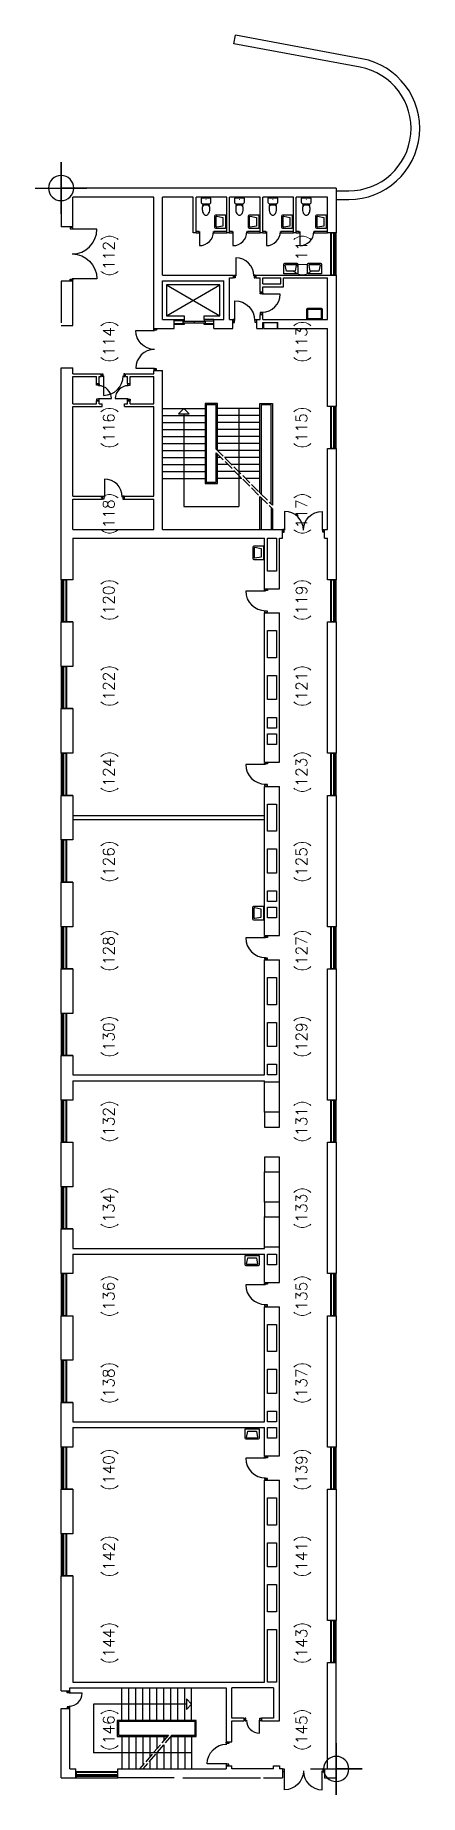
# Model space of a CAD drawing. Header units: millimetres. Extents: x -138872734 to -138857317, y 257806920 to 257877531.
import ezdxf
from ezdxf.enums import TextEntityAlignment as Align

# ---------------------------------------------------------------- set-up
doc = ezdxf.new("R2010")
doc.units = ezdxf.units.MM
doc.header["$LTSCALE"] = 100
doc.linetypes.add('HIDDEN', pattern=[5, 4, -1])
for name, color, linetype in [('A09--R-', 71, 'Continuous'), ('A09-MI-', 8, 'Continuous'), ('A21----', 7, 'Continuous'), ('a22--l-', 1, 'Continuous'), ('A22--U-', 3, 'Continuous'), ('A24----', 1, 'Continuous'), ('A312---', 2, 'Continuous'), ('A314---', 1, 'Continuous'), ('A314-S-', 8, 'Continuous'), ('A321---', 1, 'Continuous'), ('A322---', 1, 'Continuous'), ('A59----', 2, 'Continuous'), ('A66----', 12, 'Continuous'), ('A89--Y-', 12, 'Continuous')]:
    doc.layers.add(name, color=color, linetype=linetype)
doc.styles.add('ROMANS', font='ROMANS')

# ---------------------------------------------------------------- blocks, each defined once
blk = doc.blocks.new('HV')
for points in [[(-235, -470, -0.4142135623730951), (-275, -430), (-275, -50), (275, -50), (275, -430, -0.4142135623730951), (235, -470)], [(-200.9562515292782, -420, -0.4689210488120354), (-220.6218916289799, -396.3582147963461), (-175, -150), (175, -150), (220.6218916289799, -396.3582147963461, -0.4689210488120356), (200.9562515292782, -420)]]:
    blk.add_lwpolyline(points, format="xyb", close=True)
blk = doc.blocks.new('D97V')
for points in [[(20, 0), (20, 110), (70, 110), (70, 0)], [(950, 0), (950, 110), (900, 110), (900, 0)]]:
    blk.add_lwpolyline(points, close=True)
blk.add_lwpolyline([(90, 30), (90, -760, 0.4142135623730951), (880, 30, 0.4142135623730951)], format="xyb")
blk = doc.blocks.new('D70H')
for points in [[(-629.9999999999909, 110), (-679.9999999999909, 110), (-679.9999999999909, 0), (-629.9999999999909, 0)], [(-19.99999999999454, -3.638e-12), (-69.99999999999454, -3.638e-12), (-69.99999999999454, 109.9999999999964), (-19.99999999999454, 109.9999999999964)]]:
    blk.add_lwpolyline(points, close=True)
blk.add_lwpolyline([(-609.9999999999945, 28.35558349748317, 0.4142135623730951), (-89.99999999999454, -491.6444165025168), (-89.99999999999454, 28.35558349748317)], format="xyb")
blk = doc.blocks.new('V169A3')
for p, q in [((1690, 204.9999999999927), (0, 204.9999999999927)), ((1690, 54.99999999998909), (0, 54.99999999998909))]:
    blk.add_line(p, q)
blk = doc.blocks.new('V169')
for p, q in [((-10, 110), (-1680, 110)), ((-10, 50), (-1680, 50))]:
    blk.add_line(p, q)
blk.add_lwpolyline([(-9.999999999992724, 7.276e-12), (-10, 230), (-1680, 230), (-1680, -7.276e-12)], close=True)
blk = doc.blocks.new('PIL')
for p, q in [((0, 0), (-212.1320343559637, -212.1320343559637)), ((0, 7.276e-12), (212.1320343559637, -212.1320343559564)), ((-212.1320343559637, -212.1320343559637), (212.1320343559746, -212.1320343559637))]:
    blk.add_line(p, q)
blk = doc.blocks.new('D97H')
for points in [[(-950, 110), (-900, 110), (-900, 0), (-950, 0)], [(-20, 0), (-20, 110), (-70, 110), (-70, 0)]]:
    blk.add_lwpolyline(points, close=True)
blk.add_lwpolyline([(-90, 30), (-90, -760, -0.4142135623730951), (-880, 30)], format="xyb")
blk = doc.blocks.new('point')
at = {"layer": 'A09--R-'}
blk.add_lwpolyline([(-1036.811483667698, 0), (1036.811483667698, 0), (0, 0), (0, 1036.811483667669), (0, -1036.811483667669), (0, 506.0430550800229, 12557.73520443142), (0.1611892709042877, 506.0430294083199)], format="xyb", dxfattribs=at)
blk = doc.blocks.new('D169D')
for points in [[(20, 110), (70, 110), (70, 0), (20, 0)], [(1670, 0), (1670, 110), (1620, 110), (1620, 0)]]:
    blk.add_lwpolyline(points, close=True)
for points in [[(844.9999999999982, 30, -0.4142135623730951), (89.99999999999454, -725.0000000000036), (89.99999999999454, 30)], [(844.9999999999964, 30, 0.4142135623730951), (1600, -725.0000000000036), (1600, 30)]]:
    blk.add_lwpolyline(points, format="xyb")
blk = doc.blocks.new('D90H')
for points in [[(-879.9999999999927, 0), (-829.9999999999927, 0), (-829.9999999999927, 110), (-879.9999999999927, 110)], [(-19.99999999999272, 109.9999999999927), (-19.99999999999272, -7.276e-12), (-69.99999999999272, -7.276e-12), (-69.99999999999272, 109.9999999999927)]]:
    blk.add_lwpolyline(points, close=True)
blk.add_lwpolyline([(-809.9999999999927, 28.35558349748317, 0.4142135623730951), (-89.99999999999272, -691.6444165025168), (-89.99999999999272, 28.35558349748317)], format="xyb")
blk = doc.blocks.new('TOI')
blk.add_lwpolyline([(-200, -200, 0.4142135623730951), (-125, -275), (125, -275, 0.4142135623730951), (200, -200), (200, -50), (-200, -50)], format="xyb", close=True)
blk.add_lwpolyline([(-132.2446960051893, -274.6492758400746), (-141.9837119652075, -375.0000000091859, 0.0557223020200318), (-149.9999999974971, -446.7073538793193), (-150, -500, 0.067325895239371), (-137.8636622487393, -589.7227315415512, 0.0797058162322264), (-106.0660171779746, -659.4284078790515, 0.1071248465941432), (-53.87955436162883, -710.0635837497539, 0.1401255773500056), (0, -725.4658166501031, 0.1401255773500056), (53.87955436162883, -710.0635837497539, 0.107124846594143), (106.0660171779746, -659.4284078790515, 0.0797058162323701), (137.8636622487684, -589.7227315414348, 0.0673258952392976), (150, -500), (150, -446.7073538793193, 0.0557223020191417), (141.9837119679651, -375.00000001031), (132.2446959978188, -274.6492758227178)], format="xyb")
blk.add_lwpolyline([(141.9837119581352, -375), (94.29769421648234, -325), (-94.29769421202946, -325), (-141.9837119589502, -375)])
at = {"const_width": 19.75}
blk.add_lwpolyline([(-10.125, -96.95899457277847, 1), (10.125, -96.95899457277847, 1)], format="xyb", close=True, dxfattribs=at)
blk = doc.blocks.new('D217D')
for points in [[(20, 110), (70, 110), (70, 0), (20, 0)], [(2150, 0), (2150, 110), (2100, 110), (2100, 0)]]:
    blk.add_lwpolyline(points, close=True)
for points in [[(1085, 30, -0.4142135623730951), (89.99999999999636, -964.9999999999927), (89.99999999999636, 30)], [(1084.999999999996, 30, 0.4142135623730951), (2080, -964.9999999999927), (2080, 30)]]:
    blk.add_lwpolyline(points, format="xyb")
blk = doc.blocks.new('D70V')
for points in [[(19.99999999999818, 0.0424046834014007), (69.99999999999818, 0.0424046834014007), (69.99999999999818, 110.0424046834014), (19.99999999999818, 110.0424046834014)], [(629.9999999999945, 110.0424046834014), (679.9999999999945, 110.0424046834014), (679.9999999999945, 0.0424046834014007), (629.9999999999945, 0.0424046834014007)]]:
    blk.add_lwpolyline(points, close=True)
blk.add_lwpolyline([(89.99999999999818, 28.39798818088821), (89.99999999999818, -491.6020118191118, 0.4142135623730951), (609.9999999999982, 28.39798818088821, 0.4142135623730951)], format="xyb")
blk = doc.blocks.new('RENGVASK')
blk.add_line((-305, -35), (305, -35))
blk.add_lwpolyline([(300, 0, -0.4142135623730951), (305, -5), (305, -425, -0.4142135623730951), (270, -460), (-270, -460, -0.4142135623730951), (-305, -425), (-305, -5, -0.4142135623730951), (-300, 0)], format="xyb", close=True)
blk.add_lwpolyline([(260, -35, -0.4142135623730951), (270, -45), (270, -415, -0.4142135623730951), (260, -425), (-260, -425, -0.4142135623730951), (-270, -415), (-270, -45, -0.4142135623730951), (-260, -35)], format="xyb")

msp = doc.modelspace()

# ---------------------------------------------------------------- linework, layer by layer
at = {"layer": 'A21----'}
for p, q in [((-138864767.2756896, 257877186.7721281), (-138864703.1732612, 257877530.8518848)), ((-138864767.2756896, 257877186.7721281), (-138864703.1732612, 257877530.8518848)), ((-138860667.2756891, 257871386.7721281), (-138871697.2756896, 257871386.7721281)), ((-138871697.2756896, 257871386.7721281), (-138871697.2756891, 257869836.7721281)), ((-138867977.2756886, 257871036.7721291), (-138871227.2756901, 257871036.7721291)), ((-138871227.2756891, 257869836.7721281), (-138871227.2756901, 257871036.7721291)), ((-138866397.2756896, 257871036.7721291), (-138867627.2756896, 257871036.7721281)), ((-138865057.2756896, 257871036.7721281), (-138866287.2756886, 257871036.7721291)), ((-138863717.2756896, 257871036.7721281), (-138864947.2756896, 257871036.7721281)), ((-138862377.2756896, 257871036.7721291), (-138863607.2756896, 257871036.7721291)), ((-138861017.2756886, 257871036.7721291), (-138862267.2756896, 257871036.7721291)), ((-138861017.2756896, 257869596.7721281), (-138861017.2756886, 257871036.7721291)), ((-138860667.2756891, 257871386.7721281), (-138860667.2756896, 257869596.7721281)), ((-138871227.2756891, 257869836.7721281), (-138871697.2756891, 257869836.7721281)), ((-138860667.2756896, 257869596.7721281), (-138861017.2756896, 257869596.7721281)), ((-138871227.2756896, 257867666.7721291), (-138871697.2756896, 257867666.7721281)), ((-138871697.2756896, 257867666.7721281), (-138871697.2756896, 257865986.7721291)), ((-138871227.2756896, 257865876.7721291), (-138871227.2756896, 257867666.7721291)), ((-138861017.2756886, 257866116.7721291), (-138861017.2756886, 257867796.7721291)), ((-138860667.2756896, 257867906.7721291), (-138860667.2756896, 257862636.7721281)), ((-138871697.2756896, 257865876.7721291), (-138871227.2756896, 257865876.7721291)), ((-138861017.2756896, 257862636.7721281), (-138861017.2756896, 257865766.7721291)), ((-138871697.2756896, 257855676.7721291), (-138871697.2756886, 257864186.7721291)), ((-138871697.2756886, 257864186.7721291), (-138871227.2756896, 257864186.7721291)), ((-138871227.2756896, 257863946.7721281), (-138871227.2756896, 257864186.7721291)), ((-138871227.2756886, 257862736.7721281), (-138871227.2756896, 257863836.7721291)), ((-138871227.2756896, 257859026.7721281), (-138871227.2756896, 257862626.7721291)), ((-138860667.2756896, 257862636.7721281), (-138861017.2756896, 257862636.7721281)), ((-138861017.2756896, 257860946.7721291), (-138860667.2756886, 257860946.7721291)), ((-138861017.2756896, 257857696.7721291), (-138861017.2756896, 257860946.7721291)), ((-138860667.2756886, 257860946.7721291), (-138860667.2756886, 257855676.7721281)), ((-138871227.2756886, 257857696.7721291), (-138871227.2756886, 257858916.7721291)), ((-138861137.2756896, 257857346.7721281), (-138861137.2756896, 257857696.7721291)), ((-138861137.2756896, 257857696.7721291), (-138861017.2756896, 257857696.7721291)), ((-138871227.2756896, 257857346.7721281), (-138871227.2756896, 257855676.7721291)), ((-138861137.2756896, 257857346.7721281), (-138861017.2756891, 257857346.7721281)), ((-138861017.2756896, 257855676.7721291), (-138861017.2756891, 257857346.7721281)), ((-138871227.2756896, 257855676.7721291), (-138871697.2756896, 257855676.7721291)), ((-138860667.2756886, 257855676.7721281), (-138861017.2756896, 257855676.7721291)), ((-138871697.2756886, 257848716.7721291), (-138871697.2756886, 257850506.7721281)), ((-138871697.2756886, 257850506.7721281), (-138871227.2756886, 257850506.7721281)), ((-138871227.2756886, 257850506.7721281), (-138871697.2756886, 257850506.7721281)), ((-138871227.2756886, 257850506.7721281), (-138871227.2756886, 257848716.7721291)), ((-138871227.2756886, 257848716.7721291), (-138871697.2756886, 257848716.7721291)), ((-138871697.2756891, 257841756.7721281), (-138871697.2756896, 257843546.7721281)), ((-138871227.2756896, 257843546.7721291), (-138871697.2756896, 257843546.7721281)), ((-138871697.2756896, 257843546.7721281), (-138871227.2756896, 257843546.7721291)), ((-138871227.2756896, 257843546.7721291), (-138871227.2756901, 257841756.7721281)), ((-138871227.2756901, 257841756.7721281), (-138871697.2756891, 257841756.7721281)), ((-138871227.2756896, 257836586.7721291), (-138871697.2756891, 257836586.7721281)), ((-138871697.2756891, 257836586.7721281), (-138871227.2756896, 257836586.7721291)), ((-138871697.2756891, 257834796.7721291), (-138871697.2756891, 257836586.7721281)), ((-138871227.2756896, 257836586.7721291), (-138871227.2756901, 257835806.7721281)), ((-138871227.2756891, 257835576.7721281), (-138871227.2756891, 257834796.7721281)), ((-138871227.2756891, 257834796.7721281), (-138871697.2756891, 257834796.7721291)), ((-138871227.2756886, 257829626.7721281), (-138871697.2756891, 257829626.7721291)), ((-138871697.2756891, 257829626.7721291), (-138871227.2756886, 257829626.7721281)), ((-138871697.2756891, 257827836.7721291), (-138871697.2756891, 257829626.7721291)), ((-138871227.2756886, 257829626.7721281), (-138871227.2756891, 257828846.7721281)), ((-138871227.2756891, 257828616.7721291), (-138871227.2756891, 257827836.7721291)), ((-138871227.2756891, 257827836.7721291), (-138871697.2756891, 257827836.7721291)), ((-138871697.2756896, 257820876.7721281), (-138871697.2756906, 257822666.7721281)), ((-138871227.2756886, 257822666.7721291), (-138871697.2756906, 257822666.7721281)), ((-138871697.2756906, 257822666.7721281), (-138871227.2756886, 257822666.7721291)), ((-138871227.2756886, 257822666.7721291), (-138871227.2756896, 257821886.7721291)), ((-138871227.2756891, 257821656.7721281), (-138871227.2756896, 257820876.7721281)), ((-138871227.2756896, 257820876.7721281), (-138871697.2756896, 257820876.7721281)), ((-138871697.2756886, 257817396.7721291), (-138871697.2756896, 257819186.7721291)), ((-138871697.2756896, 257819186.7721291), (-138871227.2756896, 257819186.7721291)), ((-138871227.2756896, 257819186.7721291), (-138871697.2756896, 257819186.7721291)), ((-138871227.2756896, 257819186.7721291), (-138871227.2756896, 257817396.7721291)), ((-138871227.2756896, 257817396.7721291), (-138871697.2756886, 257817396.7721291)), ((-138871227.2756891, 257815706.7721291), (-138871697.2756896, 257815706.7721281)), ((-138871697.2756896, 257815706.7721281), (-138871227.2756891, 257815706.7721291)), ((-138871697.2756891, 257811086.7721291), (-138871697.2756896, 257815706.7721281)), ((-138871227.2756891, 257815706.7721291), (-138871227.2756891, 257811436.7721291)), ((-138861017.2756896, 257812226.7721281), (-138860667.2756896, 257812226.7721281)), ((-138861017.2756896, 257807956.7721291), (-138861017.2756896, 257812226.7721281)), ((-138860667.2756886, 257807956.7721281), (-138860667.2756896, 257812226.7721281)), ((-138871697.2756891, 257811086.7721291), (-138871347.2756891, 257811086.7721291)), ((-138871347.2756891, 257811086.7721291), (-138871347.2756896, 257811206.7721291)), ((-138871697.2756896, 257810386.7721291), (-138871347.2756896, 257810386.7721281)), ((-138871697.2756886, 257807606.7721281), (-138871697.2756896, 257810386.7721291)), ((-138871347.2756886, 257807956.7721291), (-138871347.2756896, 257810386.7721281)), ((-138871697.2756886, 257807606.7721281), (-138871107.2756896, 257807606.7721281)), ((-138871347.2756886, 257807956.7721291), (-138871107.2756896, 257807956.7721291)), ((-138871107.2756896, 257807606.7721281), (-138871107.2756896, 257807956.7721291)), ((-138869417.2756891, 257807956.7721291), (-138865077.2756886, 257807956.7721281)), ((-138869417.2756896, 257807606.7721291), (-138869417.2756891, 257807956.7721291)), ((-138867167.2756896, 257807606.7721281), (-138869417.2756896, 257807606.7721291)), ((-138866817.2756896, 257807606.7721291), (-138863697.2756896, 257807606.7721291)), ((-138865077.2756886, 257808076.7721281), (-138865077.2756886, 257807956.7721281)), ((-138865077.2756886, 257808076.7721281), (-138864847.2756891, 257808076.7721281)), ((-138864847.2756891, 257807956.7721281), (-138864847.2756891, 257808076.7721281)), ((-138863177.2756891, 257807956.7721291), (-138864847.2756891, 257807956.7721281)), ((-138863587.2756886, 257807606.7721281), (-138862827.2756886, 257807606.7721291)), ((-138863587.2756886, 257807606.7721281), (-138862827.2756886, 257807606.7721291)), ((-138863177.2756896, 257808076.7721281), (-138862947.2756896, 257808076.7721281)), ((-138863177.2756891, 257807956.7721291), (-138863177.2756896, 257808076.7721281)), ((-138862947.2756896, 257808076.7721281), (-138862947.2756896, 257807956.7721291)), ((-138862827.2756896, 257807956.7721281), (-138862947.2756896, 257807956.7721291)), ((-138862827.2756896, 257807956.7721281), (-138862827.2756886, 257807606.7721291)), ((-138862827.2756896, 257807956.7721281), (-138862827.2756886, 257807606.7721291)), ((-138861137.2756896, 257807956.7721291), (-138861137.2756896, 257807606.7721291)), ((-138861137.2756896, 257807956.7721291), (-138861017.2756896, 257807956.7721291)), ((-138861137.2756896, 257807606.7721291), (-138860667.2756891, 257807606.7721291))]:
    msp.add_line(p, q, dxfattribs=at)
for points in [[(-138860667.2756886, 257870936.7721291), (-138860167.2756891, 257870936.7721281, 0.911899761506439), (-138859645.2987714, 257876588.5644293), (-138864703.1732612, 257877530.8518848)], [(-138860667.2756891, 257871286.7721281), (-138860167.2756886, 257871286.7721281, 0.9118997615063469), (-138859709.4011998, 257876244.4846725), (-138864767.2756896, 257877186.7721281)]]:
    msp.add_lwpolyline(points, format="xyb", dxfattribs=at)
for points in [[(-138871227.2756891, 257853986.7721291), (-138871227.2756896, 257852196.7721281), (-138871697.2756896, 257852196.7721291), (-138871697.2756891, 257853986.7721291), (-138871227.2756891, 257853986.7721291), (-138871697.2756891, 257853986.7721291)], [(-138871227.2756891, 257847026.7721291), (-138871227.2756896, 257845236.7721291), (-138871697.2756896, 257845236.7721291), (-138871697.2756891, 257847026.7721291), (-138871227.2756891, 257847026.7721291), (-138871697.2756891, 257847026.7721291)], [(-138871227.2756891, 257847026.7721291), (-138871227.2756896, 257845236.7721291), (-138871697.2756896, 257845236.7721291), (-138871697.2756891, 257847026.7721291), (-138871227.2756891, 257847026.7721291), (-138871697.2756891, 257847026.7721291)], [(-138871227.2756896, 257840066.7721281), (-138871227.2756896, 257838276.7721291), (-138871697.2756896, 257838276.7721291), (-138871697.2756896, 257840066.7721291), (-138871227.2756896, 257840066.7721281), (-138871697.2756896, 257840066.7721291)]]:
    msp.add_lwpolyline(points, dxfattribs=at)
for points in [[(-138861017.2756886, 257848716.7721281), (-138861017.2756886, 257853986.7721291), (-138860667.2756896, 257853986.7721291), (-138860667.2756896, 257848716.7721291)], [(-138861017.2756896, 257841756.7721281), (-138861017.2756901, 257847026.7721291), (-138860667.2756891, 257847026.7721291), (-138860667.2756886, 257841756.7721291)], [(-138861017.2756886, 257834796.7721291), (-138861017.2756896, 257840066.7721272), (-138860667.2756891, 257840066.7721291), (-138860667.2756896, 257834796.7721281)], [(-138871227.2756896, 257833106.7721291), (-138871227.2756886, 257831316.7721281), (-138871697.2756896, 257831316.7721291), (-138871697.2756886, 257833106.7721291)], [(-138861017.2756896, 257827836.7721291), (-138861017.2756896, 257833106.7721281), (-138860667.2756891, 257833106.7721281), (-138860667.2756891, 257827836.7721281)], [(-138871227.2756896, 257826146.7721291), (-138871227.2756896, 257826146.7721291), (-138871227.2756896, 257824356.7721281), (-138871697.2756896, 257824356.7721291), (-138871697.2756896, 257826146.7721291)], [(-138861017.2756891, 257820876.7721281), (-138861017.2756896, 257826146.7721281), (-138860667.2756896, 257826146.7721291), (-138860667.2756891, 257820876.7721291)], [(-138861017.2756891, 257813916.7721291), (-138861017.2756896, 257819186.7721291), (-138860667.2756896, 257819186.7721291), (-138860667.2756901, 257813916.7721281)]]:
    msp.add_lwpolyline(points, close=True, dxfattribs=at)
at = {"layer": 'a22--l-'}
for points in [[(-138866287.2756896, 257869596.7721291), (-138866167.2756896, 257869596.7721281), (-138866167.2756886, 257869646.7721291), (-138866287.2756901, 257869646.7721291)], [(-138865057.2756891, 257869646.7721291), (-138865567.2756891, 257869646.7721281), (-138865567.2756896, 257869596.7721291), (-138865057.2756896, 257869596.7721281)], [(-138864947.2756896, 257869596.7721291), (-138864827.2756896, 257869596.7721291), (-138864827.2756891, 257869646.7721291), (-138864947.2756891, 257869646.7721291)], [(-138863717.2756896, 257869646.7721281), (-138864227.2756896, 257869646.7721291), (-138864227.2756886, 257869596.7721291), (-138863717.2756886, 257869596.7721291)], [(-138863607.2756886, 257869596.7721281), (-138863487.2756886, 257869596.7721291), (-138863487.2756896, 257869646.7721291), (-138863607.2756886, 257869646.7721291)], [(-138862377.2756896, 257869646.7721291), (-138862887.2756896, 257869646.7721291), (-138862887.2756901, 257869596.7721291), (-138862377.2756901, 257869596.7721281)], [(-138862267.2756896, 257869596.7721291), (-138862147.2756901, 257869596.7721291), (-138862147.2756896, 257869646.7721291), (-138862267.2756886, 257869646.7721291)], [(-138861017.2756886, 257869646.7721291), (-138861547.2756891, 257869646.7721291), (-138861547.2756896, 257869596.7721281), (-138861017.2756896, 257869596.7721281)]]:
    msp.add_lwpolyline(points, dxfattribs=at)
msp.add_lwpolyline([(-138871227.2756886, 257846204.2721291), (-138871227.2756886, 257846059.2721281), (-138863537.2756896, 257846059.2721281), (-138863537.2756886, 257846204.2721291)], close=True, dxfattribs=at)
at = {"layer": 'A22--U-'}
for p, q in [((-138867977.2756896, 257865766.7721291), (-138867977.2756886, 257871036.7721291)), ((-138867627.2756896, 257867906.7721281), (-138867627.2756896, 257871036.7721281)), ((-138866397.2756891, 257869596.7721291), (-138866397.2756896, 257871036.7721291)), ((-138866287.2756896, 257869596.7721291), (-138866287.2756886, 257871036.7721291)), ((-138865057.2756896, 257869596.7721281), (-138865057.2756896, 257871036.7721281)), ((-138864947.2756896, 257869596.7721291), (-138864947.2756896, 257871036.7721281)), ((-138863717.2756886, 257869596.7721291), (-138863717.2756896, 257871036.7721281)), ((-138863607.2756886, 257869596.7721281), (-138863607.2756896, 257871036.7721291)), ((-138862377.2756901, 257869596.7721281), (-138862377.2756896, 257871036.7721291)), ((-138862267.2756896, 257869596.7721291), (-138862267.2756896, 257871036.7721291)), ((-138866287.2756896, 257869596.7721291), (-138866397.2756891, 257869596.7721291)), ((-138864947.2756896, 257869596.7721291), (-138865057.2756896, 257869596.7721281)), ((-138863607.2756886, 257869596.7721281), (-138863717.2756886, 257869596.7721291)), ((-138862267.2756896, 257869596.7721291), (-138862377.2756901, 257869596.7721281)), ((-138867627.2756896, 257867906.7721281), (-138864782.2756886, 257867906.7721291)), ((-138867627.2756896, 257867676.7721281), (-138865177.2756886, 257867676.7721291)), ((-138867627.2756896, 257866116.7721281), (-138867627.2756896, 257867676.7721281)), ((-138865177.2756901, 257866116.7721291), (-138865177.2756886, 257867676.7721291)), ((-138864947.2756896, 257867796.7721291), (-138864782.2756886, 257867796.7721281)), ((-138864947.2756896, 257866116.7721291), (-138864947.2756896, 257867796.7721291)), ((-138864782.2756886, 257867796.7721281), (-138864782.2756886, 257867906.7721291)), ((-138863882.2756886, 257867796.7721281), (-138863882.2756896, 257867906.7721291)), ((-138863882.2756896, 257867906.7721291), (-138860667.2756896, 257867906.7721291)), ((-138863882.2756886, 257867796.7721281), (-138863717.2756896, 257867796.7721281)), ((-138863717.2756896, 257867226.7721291), (-138863717.2756896, 257867796.7721281)), ((-138863607.2756896, 257867796.7721291), (-138862887.2756896, 257867796.7721291)), ((-138863607.2756896, 257867546.7721291), (-138863607.2756896, 257867796.7721291)), ((-138863607.2756896, 257867546.7721291), (-138862887.2756896, 257867546.7721291)), ((-138862887.2756896, 257867546.7721291), (-138862887.2756896, 257867796.7721291)), ((-138862777.2756891, 257867796.7721291), (-138861017.2756886, 257867796.7721291)), ((-138862777.2756896, 257867436.7721281), (-138862777.2756891, 257867796.7721291)), ((-138863717.2756896, 257867226.7721291), (-138863607.2756886, 257867226.7721291)), ((-138863607.2756886, 257867436.7721291), (-138862777.2756896, 257867436.7721281)), ((-138863607.2756886, 257867226.7721291), (-138863607.2756886, 257867436.7721291)), ((-138867627.2756896, 257866116.7721281), (-138867157.2756886, 257866116.7721291)), ((-138867157.2756901, 257865766.7721291), (-138867157.2756886, 257866116.7721291)), ((-138865567.2756886, 257865766.7721291), (-138865567.2756891, 257866116.7721281)), ((-138865567.2756891, 257866116.7721281), (-138865177.2756901, 257866116.7721291)), ((-138864947.2756896, 257866116.7721291), (-138864817.2756896, 257866116.7721291)), ((-138864817.2756891, 257865766.7721291), (-138864817.2756896, 257866116.7721291)), ((-138863847.2756896, 257865766.7721291), (-138863847.2756886, 257866116.7721281)), ((-138863847.2756886, 257866116.7721281), (-138863717.2756896, 257866116.7721281)), ((-138863717.2756896, 257866116.7721281), (-138863717.2756891, 257866326.7721291)), ((-138863717.2756891, 257866326.7721291), (-138863607.2756896, 257866326.7721291)), ((-138863607.2756896, 257866116.7721291), (-138863607.2756896, 257866326.7721291)), ((-138863607.2756896, 257866116.7721291), (-138861017.2756886, 257866116.7721291)), ((-138867977.2756896, 257865766.7721291), (-138867157.2756901, 257865766.7721291)), ((-138865567.2756886, 257865766.7721291), (-138864817.2756891, 257865766.7721291)), ((-138863847.2756896, 257865766.7721291), (-138863607.2756896, 257865766.7721281)), ((-138863607.2756896, 257865766.7721281), (-138863607.2756896, 257866006.7721281)), ((-138863607.2756896, 257866006.7721281), (-138863007.2756891, 257866006.7721291)), ((-138863007.2756896, 257865766.7721291), (-138863007.2756891, 257866006.7721291)), ((-138863007.2756896, 257865766.7721291), (-138861017.2756896, 257865766.7721291)), ((-138871227.2756896, 257863946.7721281), (-138870087.2756886, 257863946.7721291)), ((-138870087.2756896, 257863836.7721291), (-138870087.2756886, 257863946.7721291)), ((-138869117.2756896, 257863946.7721281), (-138867977.2756886, 257863946.7721291)), ((-138869117.2756886, 257863836.7721281), (-138869117.2756896, 257863946.7721281)), ((-138867977.2756896, 257864076.7721291), (-138867627.2756896, 257864076.7721291)), ((-138867977.2756886, 257863946.7721291), (-138867977.2756896, 257864076.7721291)), ((-138867627.2756891, 257857696.7721291), (-138867627.2756896, 257864076.7721291)), ((-138867627.2756891, 257857696.7721291), (-138867627.2756896, 257864076.7721291)), ((-138871227.2756896, 257863836.7721291), (-138870282.2756896, 257863836.7721291)), ((-138870282.2756896, 257863556.7721281), (-138870282.2756896, 257863836.7721291)), ((-138870282.2756896, 257863556.7721281), (-138870282.2756896, 257863836.7721291)), ((-138870282.2756896, 257863556.7721281), (-138870172.2756896, 257863556.7721291)), ((-138870282.2756896, 257863556.7721281), (-138870172.2756896, 257863556.7721291)), ((-138870172.2756896, 257863836.7721281), (-138870087.2756896, 257863836.7721291)), ((-138870172.2756896, 257863556.7721291), (-138870172.2756896, 257863836.7721281)), ((-138870172.2756896, 257863556.7721291), (-138870172.2756896, 257863836.7721281)), ((-138869117.2756886, 257863836.7721281), (-138869032.2756886, 257863836.7721291)), ((-138869032.2756896, 257863556.7721291), (-138869032.2756886, 257863836.7721291)), ((-138869032.2756896, 257863556.7721291), (-138869032.2756886, 257863836.7721291)), ((-138869032.2756896, 257863556.7721291), (-138868922.2756896, 257863556.7721291)), ((-138869032.2756896, 257863556.7721291), (-138868922.2756896, 257863556.7721291)), ((-138868922.2756896, 257863836.7721291), (-138867977.2756886, 257863836.7721291)), ((-138868922.2756896, 257863556.7721291), (-138868922.2756896, 257863836.7721291)), ((-138868922.2756896, 257863556.7721291), (-138868922.2756896, 257863836.7721291)), ((-138867977.2756891, 257862736.7721291), (-138867977.2756886, 257863836.7721291)), ((-138871227.2756886, 257862736.7721281), (-138870282.2756896, 257862736.7721281)), ((-138871227.2756896, 257862626.7721291), (-138870052.2756886, 257862626.7721291)), ((-138870282.2756896, 257862736.7721281), (-138870282.2756896, 257862856.7721291)), ((-138870282.2756896, 257862856.7721291), (-138870172.2756891, 257862856.7721291)), ((-138870282.2756896, 257862736.7721281), (-138870282.2756896, 257862856.7721291)), ((-138870282.2756896, 257862856.7721291), (-138870172.2756891, 257862856.7721291)), ((-138870172.2756886, 257862736.7721291), (-138870172.2756891, 257862856.7721291)), ((-138870172.2756886, 257862736.7721291), (-138870172.2756891, 257862856.7721291)), ((-138870172.2756886, 257862736.7721291), (-138870052.2756896, 257862736.7721291)), ((-138870052.2756886, 257862626.7721291), (-138870052.2756896, 257862736.7721291)), ((-138869152.2756896, 257862736.7721291), (-138869032.2756896, 257862736.7721291)), ((-138869152.2756896, 257862626.7721291), (-138869152.2756896, 257862736.7721291)), ((-138869152.2756896, 257862626.7721291), (-138867977.2756886, 257862626.7721291)), ((-138869032.2756896, 257862856.7721291), (-138868922.2756891, 257862856.7721291)), ((-138869032.2756896, 257862856.7721291), (-138868922.2756891, 257862856.7721291)), ((-138869032.2756896, 257862736.7721291), (-138869032.2756896, 257862856.7721291)), ((-138869032.2756896, 257862736.7721291), (-138869032.2756896, 257862856.7721291)), ((-138868922.2756886, 257862736.7721291), (-138868922.2756891, 257862856.7721291)), ((-138868922.2756886, 257862736.7721291), (-138868922.2756891, 257862856.7721291)), ((-138868922.2756886, 257862736.7721291), (-138867977.2756891, 257862736.7721291)), ((-138867977.2756896, 257859026.7721291), (-138867977.2756886, 257862626.7721291)), ((-138871227.2756896, 257859026.7721281), (-138870052.2756896, 257859026.7721281)), ((-138870052.2756896, 257858916.7721291), (-138870052.2756896, 257859026.7721281)), ((-138869152.2756891, 257859026.7721281), (-138867977.2756896, 257859026.7721291)), ((-138869152.2756891, 257858916.7721291), (-138869152.2756891, 257859026.7721281)), ((-138871227.2756886, 257858916.7721291), (-138870052.2756896, 257858916.7721291)), ((-138869152.2756891, 257858916.7721291), (-138867977.2756901, 257858916.7721291)), ((-138867977.2756891, 257857696.7721281), (-138867977.2756901, 257858916.7721291)), ((-138871227.2756886, 257857696.7721291), (-138867977.2756891, 257857696.7721281)), ((-138867627.2756891, 257857696.7721291), (-138862827.2756891, 257857696.7721281)), ((-138862827.2756886, 257857346.7721281), (-138862827.2756891, 257857696.7721281)), ((-138871227.2756896, 257857346.7721281), (-138863537.2756896, 257857346.7721281)), ((-138863537.2756896, 257855316.7721281), (-138863537.2756896, 257857346.7721281)), ((-138862947.2756886, 257857346.7721291), (-138862827.2756886, 257857346.7721281)), ((-138862947.2756896, 257855316.7721281), (-138862947.2756886, 257857346.7721291)), ((-138863537.2756896, 257855316.7721281), (-138862947.2756896, 257855316.7721281)), ((-138863537.2756886, 257848356.7721291), (-138863537.2756886, 257854346.7721291)), ((-138863537.2756886, 257854346.7721291), (-138862947.2756886, 257854346.7721281)), ((-138862947.2756896, 257848356.7721291), (-138862947.2756886, 257854346.7721281)), ((-138863537.2756886, 257848356.7721291), (-138862947.2756896, 257848356.7721291)), ((-138863537.2756891, 257841396.7721291), (-138863537.2756901, 257847386.7721291)), ((-138863537.2756901, 257847386.7721291), (-138862947.2756886, 257847386.7721291)), ((-138862947.2756886, 257841396.7721291), (-138862947.2756886, 257847386.7721291)), ((-138863537.2756891, 257841396.7721291), (-138862947.2756886, 257841396.7721291)), ((-138863537.2756891, 257835806.7721281), (-138863537.2756891, 257840426.7721291)), ((-138863537.2756891, 257840426.7721291), (-138862947.2756896, 257840426.7721281)), ((-138862947.2756896, 257835516.7721291), (-138862947.2756896, 257840426.7721281)), ((-138871227.2756901, 257835806.7721281), (-138863537.2756891, 257835806.7721281)), ((-138871227.2756891, 257835576.7721281), (-138863537.2756896, 257835576.7721291)), ((-138863537.2756896, 257835516.7721291), (-138863537.2756896, 257835576.7721291)), ((-138862947.2756896, 257835516.7721291), (-138863537.2756896, 257835516.7721291)), ((-138871227.2756891, 257828846.7721281), (-138863537.2756901, 257828846.7721291)), ((-138871227.2756891, 257828616.7721291), (-138863537.2756901, 257828616.7721281)), ((-138863537.2756901, 257828846.7721291), (-138863537.2756891, 257828906.7721291)), ((-138863537.2756891, 257828906.7721291), (-138862947.2756891, 257828906.7721291)), ((-138863537.2756901, 257827476.7721291), (-138863537.2756901, 257828616.7721281)), ((-138862947.2756891, 257827476.7721281), (-138862947.2756891, 257828906.7721291)), ((-138863537.2756901, 257827476.7721291), (-138862947.2756891, 257827476.7721281)), ((-138863537.2756891, 257821886.7721281), (-138863537.2756896, 257826506.7721291)), ((-138863537.2756896, 257826506.7721291), (-138862947.2756901, 257826506.7721291)), ((-138862947.2756891, 257820516.7721291), (-138862947.2756901, 257826506.7721291)), ((-138871227.2756896, 257821886.7721291), (-138863537.2756891, 257821886.7721281)), ((-138871227.2756891, 257821656.7721281), (-138863537.2756891, 257821656.7721281)), ((-138863537.2756896, 257820516.7721291), (-138863537.2756891, 257821656.7721281)), ((-138863537.2756896, 257820516.7721291), (-138862947.2756891, 257820516.7721291)), ((-138863537.2756896, 257819546.7721291), (-138862947.2756891, 257819546.7721281)), ((-138863537.2756901, 257811436.7721291), (-138863537.2756896, 257819546.7721291)), ((-138862947.2756896, 257809886.7721281), (-138862947.2756891, 257819546.7721281)), ((-138871347.2756896, 257811206.7721291), (-138865077.2756891, 257811206.7721291)), ((-138871227.2756891, 257811436.7721291), (-138863537.2756901, 257811436.7721291)), ((-138865077.2756891, 257811206.7721291), (-138865077.2756886, 257809046.7721291)), ((-138863177.2756896, 257811206.7721291), (-138864847.2756891, 257811206.7721291)), ((-138864847.2756886, 257809996.7721281), (-138864847.2756891, 257811206.7721291)), ((-138863177.2756896, 257811206.7721291), (-138863177.2756891, 257809996.7721281)), ((-138864367.2756896, 257809996.7721281), (-138864847.2756886, 257809996.7721281)), ((-138864847.2756891, 257809886.7721281), (-138864367.2756896, 257809886.7721281)), ((-138864847.2756891, 257809046.7721281), (-138864847.2756891, 257809886.7721281)), ((-138864367.2756896, 257809996.7721281), (-138864367.2756896, 257809886.7721281)), ((-138863657.2756896, 257809996.7721281), (-138863657.2756901, 257809886.7721291)), ((-138863177.2756891, 257809996.7721281), (-138863657.2756896, 257809996.7721281)), ((-138863657.2756901, 257809886.7721291), (-138862947.2756896, 257809886.7721281)), ((-138865077.2756886, 257809046.7721291), (-138864847.2756891, 257809046.7721281))]:
    msp.add_line(p, q, dxfattribs=at)
for points in [[(-138863057.2756896, 257856026.7721291), (-138863427.2756896, 257856026.7721281), (-138863427.2756896, 257857346.7721291), (-138863057.2756896, 257857346.7721281)], [(-138863057.2756896, 257852546.7721291), (-138863427.2756886, 257852546.7721291), (-138863427.2756886, 257853636.7721291), (-138863057.2756891, 257853636.7721281)], [(-138863057.2756896, 257850866.7721281), (-138863427.2756886, 257850866.7721281), (-138863427.2756896, 257851836.7721291), (-138863057.2756896, 257851836.7721291)], [(-138863427.2756891, 257849726.7721281), (-138863427.2756896, 257850156.7721281), (-138863057.2756886, 257850156.7721291), (-138863057.2756906, 257849726.7721281)], [(-138863057.2756891, 257849496.7721281), (-138863057.2756896, 257849066.7721291), (-138863427.2756886, 257849066.7721291), (-138863427.2756886, 257849496.7721291)], [(-138863057.2756886, 257845586.7721291), (-138863427.2756891, 257845586.7721281), (-138863427.2756901, 257846676.7721291), (-138863057.2756896, 257846676.7721281)], [(-138863057.2756886, 257843906.7721291), (-138863427.2756891, 257843906.7721281), (-138863427.2756896, 257844876.7721291), (-138863057.2756886, 257844876.7721281)], [(-138863427.2756891, 257842766.7721291), (-138863427.2756896, 257843196.7721291), (-138863057.2756896, 257843196.7721281), (-138863057.2756896, 257842766.7721281)], [(-138863057.2756896, 257842536.7721281), (-138863057.2756896, 257842106.7721281), (-138863427.2756896, 257842106.7721291), (-138863427.2756891, 257842536.7721291)], [(-138863057.2756891, 257838626.7721291), (-138863427.2756901, 257838626.7721291), (-138863427.2756891, 257839716.7721291), (-138863057.2756896, 257839716.7721291)], [(-138863057.2756891, 257836946.7721291), (-138863427.2756901, 257836946.7721291), (-138863427.2756886, 257837916.7721291), (-138863057.2756886, 257837916.7721291)], [(-138863427.2756891, 257835806.7721291), (-138863427.2756886, 257836236.7721291), (-138863057.2756886, 257836236.7721281), (-138863057.2756896, 257835806.7721281)], [(-138862947.2756891, 257833716.7721291), (-138862947.2756891, 257834306.7721281), (-138863537.2756891, 257834306.7721281), (-138863537.2756896, 257833716.7721281)], [(-138862947.2756896, 257832506.7721291), (-138863537.2756886, 257832506.7721291), (-138863537.2756886, 257831916.7721291), (-138862947.2756896, 257831916.7721291)], [(-138862947.2756891, 257830706.7721291), (-138863537.2756886, 257830706.7721281), (-138863537.2756896, 257830116.7721291), (-138862947.2756891, 257830116.7721291)], [(-138863057.2756896, 257828616.7721281), (-138863057.2756886, 257828186.7721291), (-138863427.2756886, 257828186.7721291), (-138863427.2756891, 257828616.7721291)], [(-138863057.2756896, 257824706.7721291), (-138863427.2756896, 257824706.7721281), (-138863427.2756896, 257825796.7721291), (-138863057.2756896, 257825796.7721291)], [(-138863057.2756891, 257823026.7721291), (-138863427.2756896, 257823026.7721281), (-138863427.2756886, 257823996.7721291), (-138863057.2756891, 257823996.7721281)], [(-138863427.2756896, 257821886.7721291), (-138863427.2756886, 257822316.7721291), (-138863057.2756891, 257822316.7721281), (-138863057.2756896, 257821886.7721281)], [(-138863427.2756896, 257821226.7721291), (-138863427.2756896, 257821656.7721291), (-138863057.2756896, 257821656.7721281), (-138863057.2756896, 257821226.7721291)], [(-138863057.2756896, 257817746.7721291), (-138863427.2756896, 257817746.7721291), (-138863427.2756896, 257818836.7721291), (-138863057.2756886, 257818836.7721291)], [(-138863057.2756896, 257816066.7721291), (-138863427.2756896, 257816066.7721281), (-138863427.2756886, 257817036.7721291), (-138863057.2756891, 257817036.7721281)], [(-138863057.2756886, 257814266.7721291), (-138863427.2756886, 257814266.7721281), (-138863427.2756886, 257815356.7721291), (-138863057.2756891, 257815356.7721291)], [(-138863427.2756896, 257811436.7721281), (-138863427.2756896, 257813556.7721291), (-138863057.2756896, 257813556.7721281), (-138863057.2756896, 257811436.7721291)]]:
    msp.add_lwpolyline(points, close=True, dxfattribs=at)
at = {"layer": 'A24----'}
for p, q in [((-138867627.2756896, 257862546.7721281), (-138865927.2756896, 257862546.7721281)), ((-138865427.2756886, 257860866.7721281), (-138865427.2756891, 257862746.7721291)), ((-138863727.2756896, 257862546.7721291), (-138865427.2756886, 257862546.7721291)), ((-138864577.2756891, 257862546.7721281), (-138864577.2756886, 257858621.7721281)), ((-138867627.2756886, 257862266.7721291), (-138865927.2756896, 257862266.7721281)), ((-138867627.2756891, 257861986.7721281), (-138865927.2756891, 257861986.7721291)), ((-138866777.2756896, 257862334.6400938), (-138866777.2756896, 257858621.7721291)), ((-138863727.2756886, 257862266.7721281), (-138865427.2756891, 257862266.7721281)), ((-138863727.2756891, 257861986.7721291), (-138865427.2756896, 257861986.7721281)), ((-138867627.2756896, 257861706.7721281), (-138865927.2756896, 257861706.7721281)), ((-138867627.2756886, 257861426.7721291), (-138865927.2756896, 257861426.7721281)), ((-138867627.2756891, 257861146.7721281), (-138865927.2756886, 257861146.7721291)), ((-138863727.2756896, 257861706.7721291), (-138865427.2756886, 257861706.7721291)), ((-138863727.2756886, 257861426.7721281), (-138865427.2756891, 257861426.7721281)), ((-138863727.2756891, 257861146.7721291), (-138865427.2756891, 257861146.7721291)), ((-138867627.2756896, 257860866.7721281), (-138865927.2756891, 257860866.7721291)), ((-138867627.2756886, 257860586.7721291), (-138865927.2756896, 257860586.7721291)), ((-138863727.2756896, 257860866.7721291), (-138865427.2756886, 257860866.7721281)), ((-138865288.6970448, 257860586.7721291), (-138865427.2756896, 257860586.7721291)), ((-138863727.2756896, 257860586.7721291), (-138865147.2756896, 257860586.7721291)), ((-138867627.2756891, 257860306.7721281), (-138865927.2756886, 257860306.7721291)), ((-138867627.2756896, 257860026.7721281), (-138865927.2756891, 257860026.7721291)), ((-138867627.2756896, 257859746.7721291), (-138865927.2756896, 257859746.7721291)), ((-138865008.6970448, 257860306.7721281), (-138865427.2756891, 257860306.7721291)), ((-138864728.6970458, 257860026.7721291), (-138865427.2756896, 257860026.7721291)), ((-138864448.6970458, 257859746.7721291), (-138865427.2756896, 257859746.7721291)), ((-138863727.2756891, 257860306.7721291), (-138864867.2756896, 257860306.7721281)), ((-138863727.2756896, 257860026.7721291), (-138864587.2756896, 257860026.7721291)), ((-138863727.2756896, 257859746.7721281), (-138864307.2756896, 257859746.7721291)), ((-138866777.2756896, 257858621.7721291), (-138864577.2756886, 257858621.7721281)), ((-138863277.2756891, 257858575.3507729), (-138863277.2756896, 257857696.7721291)), ((-138863227.2756896, 257858525.3507719), (-138863227.2756896, 257857696.7721291)), ((-138869262.2756891, 257809906.7721291), (-138869262.2756896, 257811206.7721291)), ((-138868982.2756901, 257809906.7721291), (-138868982.2756891, 257811206.7721291)), ((-138868702.2756896, 257809906.7721291), (-138868702.2756886, 257811206.7721291)), ((-138868422.2756891, 257809906.7721291), (-138868422.2756896, 257811206.7721291)), ((-138868142.2756896, 257809906.7721291), (-138868142.2756891, 257811206.7721291)), ((-138867862.2756896, 257809906.7721291), (-138867862.2756886, 257811206.7721291)), ((-138867582.2756891, 257809906.7721291), (-138867582.2756896, 257811206.7721291)), ((-138867302.2756886, 257809906.7721291), (-138867302.2756891, 257811206.7721291)), ((-138867022.2756896, 257809906.7721291), (-138867022.2756886, 257811206.7721291)), ((-138866742.2756896, 257809906.7721281), (-138866742.2756896, 257811206.7721281)), ((-138866462.2756886, 257809906.7721291), (-138866462.2756891, 257811206.7721291)), ((-138866674.4077239, 257810556.7721291), (-138870397.2756896, 257810556.7721291)), ((-138870397.2756896, 257810556.7721291), (-138870397.2756896, 257808606.7721291)), ((-138869262.2756896, 257809256.7721281), (-138869262.2756896, 257807956.7721281)), ((-138868982.2756886, 257809256.7721291), (-138868982.2756896, 257807956.7721281)), ((-138868702.2756886, 257809256.7721281), (-138868702.2756896, 257807956.7721291)), ((-138868422.2756896, 257809256.7721281), (-138868422.2756886, 257808109.9797544)), ((-138868142.2756886, 257809256.7721291), (-138868142.2756891, 257808434.9797535)), ((-138867862.2756886, 257809256.7721281), (-138867862.2756886, 257808759.9797544)), ((-138867582.2756896, 257809256.7721281), (-138867582.2756891, 257809084.9797544)), ((-138867582.2756896, 257808931.7721281), (-138867582.2756891, 257807956.7721281)), ((-138867302.2756886, 257809256.7721291), (-138867302.2756896, 257807956.7721281)), ((-138867022.2756886, 257809256.7721281), (-138867022.2756891, 257807956.7721291)), ((-138866742.2756891, 257809256.7721281), (-138866742.2756891, 257807956.7721291)), ((-138866462.2756896, 257809256.7721291), (-138866462.2756896, 257807956.7721281)), ((-138866462.2756896, 257808606.7721291), (-138870397.2756896, 257808606.7721291)), ((-138868142.2756891, 257808281.7721291), (-138868142.2756896, 257807956.7721281)), ((-138867862.2756896, 257808606.7721291), (-138867862.2756896, 257807956.7721291))]:
    msp.add_line(p, q, dxfattribs=at)
at = {"layer": 'A24----', "linetype": 'HIDDEN'}
for p, q in [((-138865477.2756886, 257860916.7721281), (-138863227.2756896, 257858666.7721281)), ((-138865477.2756891, 257860775.3507719), (-138863227.2756896, 257858525.3507719)), ((-138867391.193028, 257809306.7721291), (-138868554.2699513, 257807956.7721291)), ((-138867259.1987662, 257809306.7721291), (-138868422.2756891, 257807956.7721281))]:
    msp.add_line(p, q, dxfattribs=at)
at = {"layer": 'A24----'}
for points in [[(-138865477.2756886, 257862746.7721291), (-138865427.2756891, 257862746.7721291), (-138865927.2756896, 257862746.7721291), (-138865927.2756901, 257859546.7721291), (-138865427.2756896, 257859546.7721291), (-138865427.2756901, 257860725.3507729)], [(-138865477.2756886, 257860916.7721281), (-138865477.2756891, 257862696.7721291), (-138865877.2756886, 257862696.7721291), (-138865877.2756891, 257859596.7721291), (-138865477.2756896, 257859596.7721291), (-138865477.2756891, 257860775.3507719)], [(-138863727.2756896, 257859166.7721291), (-138863727.2756886, 257862746.7721291), (-138863227.2756896, 257862746.7721291), (-138863227.2756896, 257858666.7721281)], [(-138863277.2756896, 257858716.7721281), (-138863277.2756891, 257862696.7721291), (-138863677.2756886, 257862696.7721291), (-138863677.2756891, 257859116.7721291)], [(-138863727.2756896, 257857696.7721281), (-138863727.2756886, 257859025.3507729)], [(-138863677.2756896, 257858975.3507729), (-138863677.2756896, 257857696.7721281)], [(-138867302.2756886, 257809256.7721291), (-138866277.2756896, 257809256.7721281), (-138866277.2756896, 257809906.7721281), (-138869447.2756886, 257809906.7721281), (-138869447.2756896, 257809256.7721291)], [(-138867259.1987662, 257809306.7721291), (-138866327.2756896, 257809306.7721291), (-138866327.2756896, 257809856.7721281), (-138869397.2756896, 257809856.7721281), (-138869397.2756886, 257809306.7721291)], [(-138869447.2756896, 257809256.7721291), (-138867434.2699513, 257809256.7721291)], [(-138869397.2756886, 257809306.7721291), (-138867391.193028, 257809306.7721291)]]:
    msp.add_lwpolyline(points, dxfattribs=at)
at = {"layer": 'A321---'}
for points in [[(-138866147.2756886, 257869646.7721291), (-138866147.2756896, 257869086.7721291, 0.4142135623730951), (-138865587.2756891, 257869646.7721291, 0.4142135623730951)], [(-138864807.2756901, 257869646.7721291), (-138864807.2756886, 257869086.7721281, 0.4142135623730951), (-138864247.2756896, 257869646.7721291, 0.4142135623730951)], [(-138863467.2756896, 257869646.7721281), (-138863467.2756891, 257869086.7721291, 0.4142135623730951), (-138862907.2756886, 257869646.7721291, 0.4142135623730951)], [(-138862127.2756886, 257869646.7721291), (-138862127.2756896, 257869086.7721291, 0.4142135623730951), (-138861567.2756896, 257869646.7721281, 0.4142135623730951)]]:
    msp.add_lwpolyline(points, format="xyb", dxfattribs=at)
at = {"layer": 'A322---'}
for p, q in [((-138863537.2756891, 257834306.7721281), (-138863537.2756896, 257835516.7721291)), ((-138862947.2756896, 257834316.7721291), (-138862947.2756896, 257835526.7721291)), ((-138863537.2756886, 257831916.7721291), (-138863537.2756886, 257831916.7721291)), ((-138863537.2756886, 257830706.7721281), (-138863537.2756886, 257831916.7721291)), ((-138862947.2756896, 257830716.7721281), (-138862947.2756891, 257831926.7721291)), ((-138863537.2756891, 257828906.7721291), (-138863537.2756896, 257830116.7721291)), ((-138862947.2756891, 257828916.7721291), (-138862947.2756896, 257830126.7721281))]:
    msp.add_line(p, q, dxfattribs=at)
at = {"layer": 'A66----'}
for p, q in [((-138867477.2756896, 257867516.7721291), (-138865327.2756896, 257866266.7721291)), ((-138867477.2756896, 257866266.7721291), (-138865327.2756891, 257867516.7721291)), ((-138867477.2756896, 257867516.7721291), (-138867477.2756896, 257867516.7721291)), ((-138866362.2756891, 257866041.7721291), (-138866362.2756896, 257865991.7721291))]:
    msp.add_line(p, q, dxfattribs=at)
for points in [[(-138865962.2756896, 257866116.7721291), (-138865962.2756891, 257866266.7721291), (-138865327.2756896, 257866266.7721291), (-138865327.2756891, 257867516.7721291), (-138867477.2756896, 257867516.7721291), (-138867477.2756896, 257866266.7721291), (-138866762.2756891, 257866266.7721291), (-138866762.2756891, 257866116.7721291)], [(-138867157.2756886, 257866116.7721291), (-138866762.2756891, 257866116.7721291), (-138866762.2756896, 257866066.7721291), (-138867157.2756886, 257866066.7721291)], [(-138865567.2756891, 257866116.7721281), (-138865962.2756896, 257866116.7721291), (-138865962.2756886, 257866066.7721281), (-138865567.2756886, 257866066.7721291)], [(-138867157.2756896, 257865966.7721291), (-138866762.2756896, 257865966.7721291), (-138866762.2756896, 257865916.7721291), (-138867157.2756896, 257865916.7721291)], [(-138865567.2756886, 257865916.7721291), (-138865962.2756886, 257865916.7721291), (-138865962.2756896, 257865966.7721281), (-138865567.2756891, 257865966.7721291)]]:
    msp.add_lwpolyline(points, dxfattribs=at)
msp.add_lwpolyline([(-138865912.2756896, 257865991.7721291), (-138865912.2756891, 257866041.7721291), (-138866812.2756896, 257866041.7721291), (-138866812.2756886, 257865991.7721291)], close=True, dxfattribs=at)
at = {"layer": 'A89--Y-'}
msp.add_lwpolyline([(-138863587.2756891, 257865766.7721291), (-138863027.2756896, 257865766.7721291), (-138863027.2756891, 257865986.7721291), (-138863587.2756896, 257865986.7721281)], close=True, dxfattribs=at)

# ---------------------------------------------------------------- block references
at = {"linetype": 'Continuous'}
for p in [(-138871697.2756891, 257871396.7721281), (-138860667.2756886, 257807956.7721281)]:
    msp.add_blockref('point', p, dxfattribs=at)
at = {"layer": 'A24----'}
msp.add_blockref('PIL', (-138866777.2756891, 257862546.7721281), dxfattribs=at)
at = {"layer": 'A24----', "rotation": 270}
msp.add_blockref('PIL', (-138866462.2756886, 257810556.7721281), dxfattribs=at)
at = {"layer": 'A312---', "rotation": 90}
msp.add_blockref('D217D', (-138871227.2756896, 257867666.7721291), dxfattribs=at)
at = {"layer": 'A314---'}
for p, rotation in [((-138860667.2756896, 257867906.7721291), 90), ((-138860667.2756886, 257860946.7721291), 90), ((-138871697.2756896, 257855676.7721291), 270), ((-138860667.2756896, 257853986.7721291), 90), ((-138871697.2756896, 257852196.7721291), 270), ((-138871697.2756886, 257848716.7721291), 270), ((-138860667.2756891, 257847026.7721291), 90), ((-138871697.2756896, 257845236.7721291), 270), ((-138871697.2756891, 257841756.7721281), 270), ((-138860667.2756891, 257840066.7721291), 90), ((-138871697.2756896, 257838276.7721291), 270), ((-138871697.2756891, 257834796.7721291), 270), ((-138860667.2756891, 257833106.7721281), 90), ((-138871697.2756896, 257831316.7721291), 270), ((-138871697.2756891, 257827836.7721291), 270), ((-138860667.2756896, 257826146.7721291), 90), ((-138871697.2756896, 257824356.7721291), 270), ((-138871697.2756896, 257820876.7721281), 270), ((-138860667.2756896, 257819186.7721291), 90), ((-138871697.2756886, 257817396.7721291), 270), ((-138860667.2756896, 257812226.7721281), 90)]:
    msp.add_blockref('V169A3', p, dxfattribs=dict(at, rotation=rotation))
msp.add_blockref('V169A3', (-138871107.2756896, 257807606.7721281), dxfattribs=at)
at = {"layer": 'A314-S-'}
for p, rotation in [((-138860667.2756896, 257869596.7721281), 90), ((-138860667.2756896, 257862636.7721281), 90), ((-138871697.2756891, 257853986.7721291), 270), ((-138860667.2756886, 257855676.7721281), 90), ((-138871697.2756886, 257850506.7721281), 270), ((-138871697.2756891, 257847026.7721291), 270), ((-138860667.2756896, 257848716.7721291), 90), ((-138871697.2756896, 257843546.7721281), 270), ((-138871697.2756896, 257840066.7721291), 270), ((-138860667.2756886, 257841756.7721291), 90), ((-138871697.2756891, 257836586.7721281), 270), ((-138871697.2756886, 257833106.7721291), 270), ((-138860667.2756896, 257834796.7721281), 90), ((-138871697.2756891, 257829626.7721291), 270), ((-138871697.2756896, 257826146.7721291), 270), ((-138860667.2756891, 257827836.7721281), 90), ((-138871697.2756906, 257822666.7721281), 270), ((-138871697.2756896, 257819186.7721291), 270), ((-138860667.2756891, 257820876.7721291), 90), ((-138871697.2756896, 257815706.7721281), 270), ((-138860667.2756901, 257813916.7721281), 90)]:
    msp.add_blockref('V169', p, dxfattribs=dict(at, rotation=rotation))
msp.add_blockref('V169', (-138869417.2756896, 257807606.7721291), dxfattribs=at)
at = {"layer": 'A321---'}
for name, p, rotation in [('D90H', (-138864782.2756886, 257867906.7721291), 180), ('D97H', (-138864817.2756896, 257866116.7721291), 180), ('D90H', (-138863607.2756886, 257867226.7721291), 90), ('D169D', (-138867977.2756896, 257865766.7721291), 270), ('D70V', (-138870172.2756891, 257862856.7721291), 90), ('D70H', (-138869032.2756896, 257862856.7721291), 270), ('D90H', (-138870052.2756896, 257859026.7721281), 180), ('D169D', (-138861137.2756896, 257857696.7721291), 180), ('D97V', (-138863537.2756896, 257855316.7721281), 270), ('D97V', (-138863537.2756886, 257848356.7721291), 270), ('D97V', (-138863537.2756891, 257841396.7721291), 270), ('D97V', (-138863537.2756901, 257827476.7721291), 270), ('D97V', (-138863537.2756896, 257820516.7721291), 270), ('D70H', (-138871347.2756891, 257811086.7721291), 90), ('D97H', (-138865077.2756886, 257808076.7721281), 270)]:
    msp.add_blockref(name, p, dxfattribs=dict(at, rotation=rotation))
for name, p in [('D97V', (-138870087.2756896, 257863836.7721291)), ('D70H', (-138863657.2756901, 257809886.7721291)), ('D169D', (-138862827.2756886, 257807846.7721281)), ('D169D', (-138862827.2756886, 257807846.7721281))]:
    msp.add_blockref(name, p, dxfattribs=at)
at = {"layer": 'A59----'}
for name, p in [('TOI', (-138865887.2756896, 257871036.7721291)), ('TOI', (-138864547.2756896, 257871036.7721291)), ('TOI', (-138863207.2756891, 257871036.7721281)), ('TOI', (-138861867.2756896, 257871036.7721291)), ('HV', (-138864037.2756896, 257828616.7721291)), ('HV', (-138864037.2756896, 257821656.7721291))]:
    msp.add_blockref(name, p, dxfattribs=at)
for name, p, rotation in [('HV', (-138865057.2756896, 257870046.7721291), 270), ('HV', (-138863717.2756891, 257870046.7721291), 270), ('HV', (-138862377.2756896, 257870046.7721291), 270), ('HV', (-138861017.2756901, 257870046.7721281), 270), ('HV', (-138862487.2756896, 257867906.7721291), 180), ('HV', (-138861537.2756896, 257867906.7721281), 180), ('RENGVASK', (-138861537.2756896, 257866116.7721291), 180), ('HV', (-138863527.2756891, 257856758.8995209), 270), ('HV', (-138863537.2756891, 257842299.4198933), 270)]:
    msp.add_blockref(name, p, dxfattribs=dict(at, rotation=rotation))

# ---------------------------------------------------------------- texts
at = {"layer": 'A09-MI-', "style": 'ROMANS'}
for s, p in [('(112)', (-138869787.3042707, 257868690.7823277)), ('(111)', (-138862059.8821907, 257868690.7823277)), ('(114)', (-138869787.3042702, 257865234.9318295)), ('(113)', (-138862059.8821902, 257865234.9318295)), ('(116)', (-138869787.3042697, 257861779.0813313)), ('(115)', (-138862059.8821897, 257861779.0813313)), ('(118)', (-138869787.3042692, 257858323.2308331)), ('(117)', (-138862059.8821892, 257858323.2308331)), ('(120)', (-138869787.3042687, 257854867.3803349)), ('(119)', (-138862059.8821888, 257854867.3803349)), ('(122)', (-138869787.3042683, 257851411.5298367)), ('(121)', (-138862059.8821883, 257851411.5298367)), ('(124)', (-138869787.3042678, 257847955.6793385)), ('(123)', (-138862059.8821878, 257847955.6793385)), ('(126)', (-138869787.3042683, 257844369.1947899)), ('(125)', (-138862059.8821883, 257844369.1947899)), ('(128)', (-138869787.3042692, 257840795.2886972)), ('(127)', (-138862059.8821892, 257840795.2886972)), ('(130)', (-138869787.3042687, 257837339.438199)), ('(129)', (-138862059.8821888, 257837339.438199)), ('(132)', (-138869787.3042683, 257833939.8023176)), ('(131)', (-138862059.8821883, 257833939.8023176)), ('(134)', (-138869787.3042683, 257830459.8023176)), ('(133)', (-138862059.8821883, 257830459.8023176)), ('(136)', (-138869787.3042683, 257826928.7085085)), ('(135)', (-138862059.8821883, 257826928.7085085)), ('(138)', (-138869787.3042683, 257823448.7085085)), ('(137)', (-138862059.8821883, 257823448.7085085)), ('(140)', (-138869787.3042683, 257819968.7085085)), ('(139)', (-138862059.8821883, 257819968.7085085)), ('(142)', (-138869787.3042683, 257816488.7085085)), ('(141)', (-138862059.8821883, 257816488.7085085)), ('(144)', (-138869787.3042683, 257813008.7085085)), ('(143)', (-138862059.8821883, 257813008.7085085)), ('(146)', (-138869787.3042683, 257809528.7085085)), ('(145)', (-138862059.8821883, 257809528.7085085))]:
    msp.add_text(s, height=450, rotation=89.99999999999997, dxfattribs=at).set_placement(p, align=Align.MIDDLE_CENTER)

doc.saveas('drawing.dxf')
